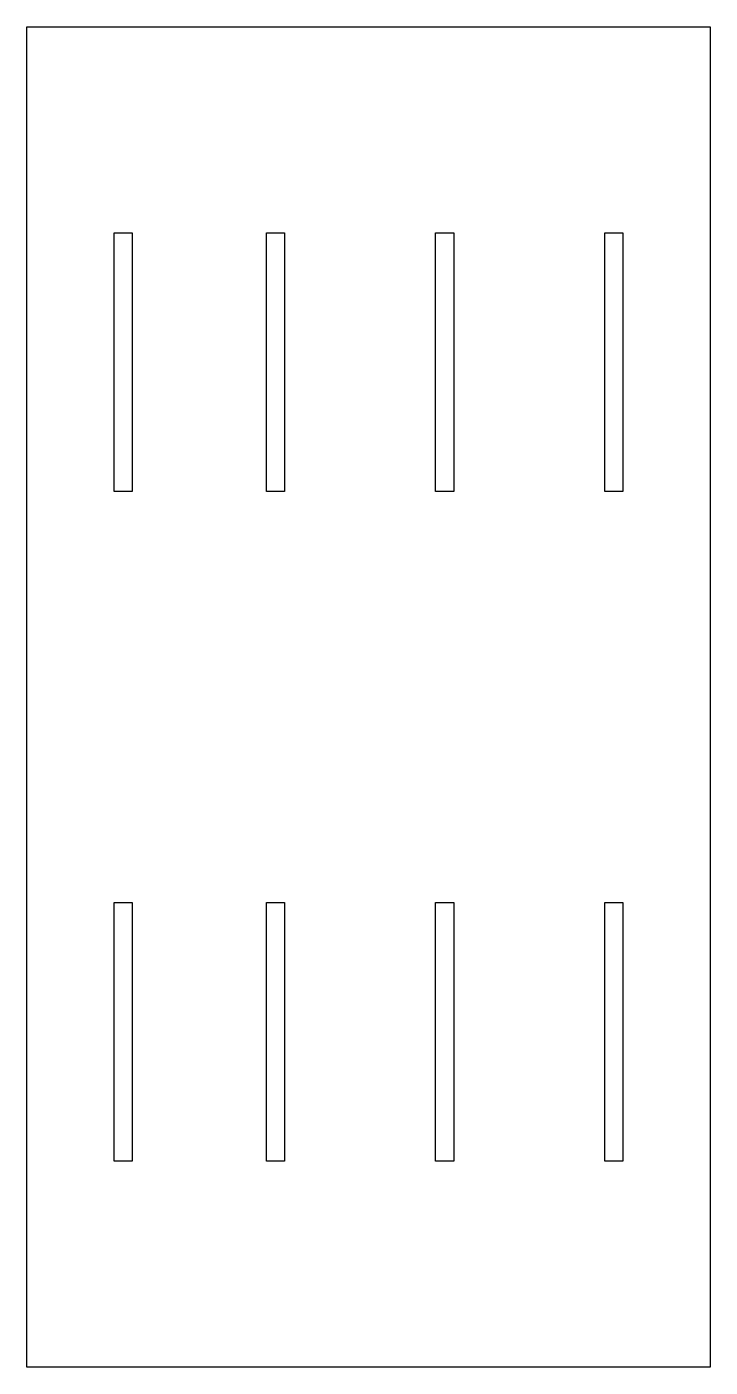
# Model space of a CAD drawing. Header units: millimetres. Extents: x 10 to 142, y -280 to -21.
import ezdxf

# ---------------------------------------------------------------- set-up
doc = ezdxf.new("R2010")
doc.units = ezdxf.units.MM
doc.header["$MEASUREMENT"] = 0
doc.layers.add('Layer 1', color=7, linetype='Continuous', lineweight=0)

msp = doc.modelspace()

# ---------------------------------------------------------------- linework, layer by layer
at = {"layer": 'Layer 1', "color": 18, "lineweight": 25, "true_color": 0x000000}
for points in [[(142.22, -279.89), (10.18, -279.89), (10.18, -20.81), (142.22, -20.81)], [(30.53, -110.62), (27.03, -110.62), (27.03, -60.62), (30.53, -60.62)], [(59.97, -110.62), (56.47, -110.62), (56.47, -60.62), (59.97, -60.62)], [(92.67, -110.62), (89.17, -110.62), (89.17, -60.62), (92.67, -60.62)], [(125.37, -110.62), (121.87, -110.62), (121.87, -60.62), (125.37, -60.62)], [(30.53, -240.09), (27.03, -240.09), (27.03, -190.09), (30.53, -190.09)], [(59.97, -240.09), (56.47, -240.09), (56.47, -190.09), (59.97, -190.09)], [(92.67, -240.09), (89.17, -240.09), (89.17, -190.09), (92.67, -190.09)], [(125.37, -240.09), (121.87, -240.09), (121.87, -190.09), (125.37, -190.09)]]:
    msp.add_lwpolyline(points, close=True, dxfattribs=at)

doc.saveas('drawing.dxf')
